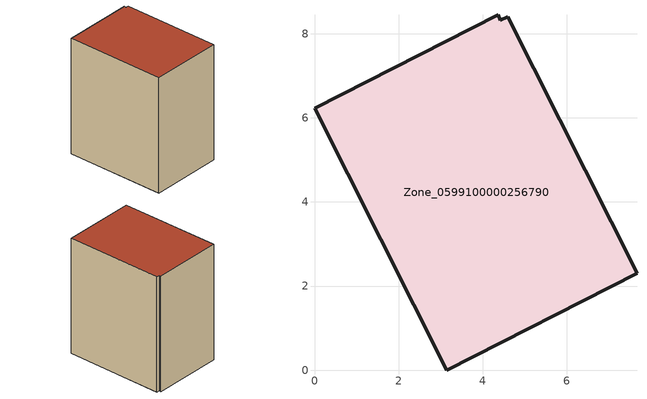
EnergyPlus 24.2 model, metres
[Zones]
Zone_0599100000256790
 floor ground (C_G): 4.59,8.4 7.67,2.3 3.15,0 0,6.23 4.37,8.45 4.42,8.32 z0
 wall outside (C_F): 3.15,0 7.67,2.3 4.59,8.4 4.42,8.32 4.37,8.45 0,6.23 3.15,0 z0:8.11
 roof outside (C_R): 7.67,2.3 4.59,8.4 4.42,8.32 4.37,8.45 0,6.23 3.15,0 z8.11
[BUILDING]
Pand.0599100000256790: North Axis=0; Terrain=City; Loads Convergence Tolerance Value=0.04; Temperature Convergence Tolerance Value=0.4; Solar Distribution=FullExterior; Maximum Number of Warmup Days=25; Minimum Number of Warmup Days=1
[Site:Location]
Rotterdam.The.Hague.AP_ZH_NLD Design_Conditions: Latitude=51.96; Longitude=4.45; Time Zone=1; Elevation=-4.5
[SITE:GROUNDTEMPERATURE:BUILDINGSURFACE]
18, 18, 18, 18, 18, 18, 18, 18, 18, 18, 18, 18
[MATERIAL] Thermal Absorptance=0.9; Solar Absorptance=0.7; Visible Absorptance=0.7
Name | Roughness | Thickness | Conductivity | Density | Specific Heat
G.TI.1946 | MediumSmooth | 0.15 | 1 | 540 | 1210
F.TI.1946 | Rough | 0.3 | 0.857143 | 1920 | 840
R.TI.1946 | MediumRough | 0.2 | 0.1 | 1500 | 1000
[CONSTRUCTION]
C_G: G.TI.1946
C_F: F.TI.1946
C_R: R.TI.1946
[ZONE]
Zone_0599100000256790: Type=1; Multiplier=1; Ceiling Height=Autocalculate; Volume=Autocalculate; Floor Area=autocalculate; Part of Total Floor Area=Yes
[ZONEINFILTRATION:DESIGNFLOWRATE]
Infil_Zone_0599100000256790: Zone or ZoneList or Space or SpaceList=Zone_0599100000256790; Schedule=AlwaysOn; Design Flow Rate Calculation Method=Flow/Area; Flow Rate per Floor Area=0.003; Constant Term Coefficient=1; Temperature Term Coefficient=0; Velocity Term Coefficient=0; Velocity Squared Term Coefficient=0
[HVACTEMPLATE:ZONE:IDEALLOADSAIRSYSTEM]
Zone_0599100000256790: Maximum Heating Supply Air Temperature=50; Minimum Cooling Supply Air Temperature=13; Maximum Heating Supply Air Humidity Ratio=0.0156; Minimum Cooling Supply Air Humidity Ratio=0.0077; Heating Limit=NoLimit; Cooling Limit=NoLimit; Dehumidification Control Type=ConstantSensibleHeatRatio; Cooling Sensible Heat Ratio=0.7; Dehumidification Setpoint=60; Humidification Control Type=None; Humidification Setpoint=30; Outdoor Air Method=None; Outdoor Air Flow Rate per Person=0.00944; Outdoor Air Flow Rate per Zone Floor Area=0; Outdoor Air Flow Rate per Zone=0; Demand Controlled Ventilation Type=None; Outdoor Air Economizer Type=NoEconomizer; Heat Recovery Type=None; Sensible Heat Recovery Effectiveness=0.7; Latent Heat Recovery Effectiveness=0.65
[ZONECONTROL:THERMOSTAT]
ThermostatControl_Zone_0599100000256790: Zone or ZoneList=Zone_0599100000256790; Control Type Schedule=DualSetpointControlType; Control 1=Thermostat_Zone_0599100000256790; Temperature Difference Between Cutout And Setpoint=0
[THERMOSTATSETPOINT:DUALSETPOINT]
Thermostat_Zone_0599100000256790: Heating Setpoint Temperature Schedule=HeatingSetpoint_Zone_0599100000256790; Cooling Setpoint Temperature Schedule=CoolingSetpoint_Zone_0599100000256790
[SCHEDULE:COMPACT]
HeatingSetpoint_Zone_0599100000256790: Through: 12/31, For: AllDays, Until: 24:00, 21
CoolingSetpoint_Zone_0599100000256790: Through: 12/31, For: AllDays, Until: 24:00, 24
DualSetpointControlType: Through: 12/31, For: AllDays, Until: 24:00, 4
AlwaysOn: Through: 12/31, For: AllDays, Until: 24:00, 1
